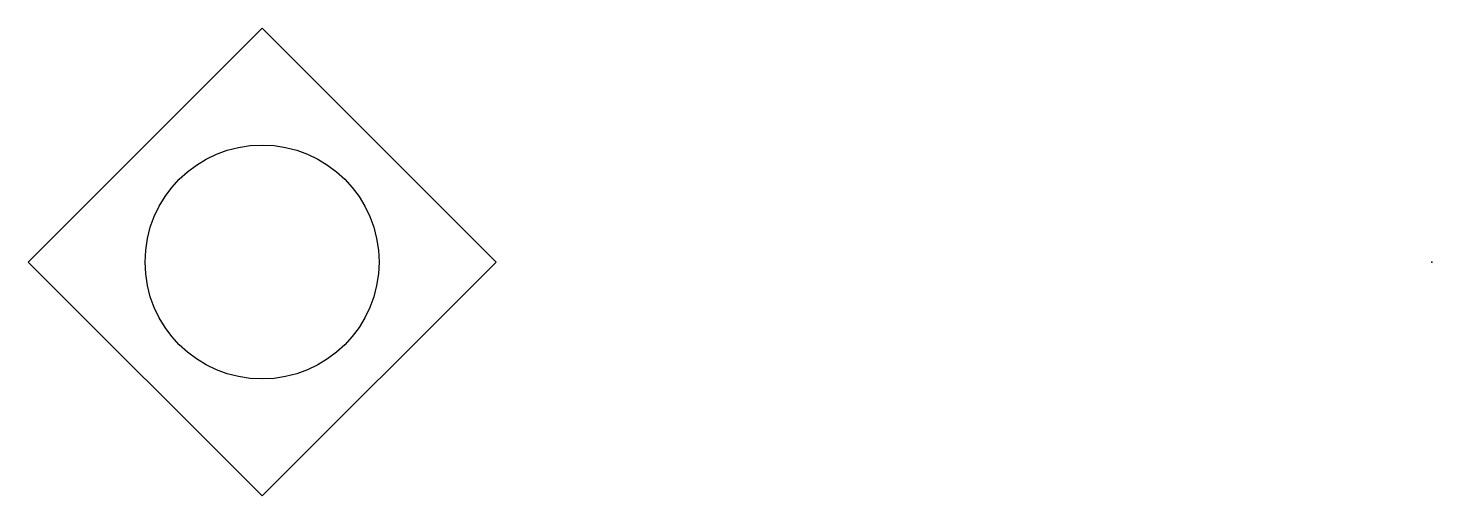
# Model space of a CAD drawing. Header units: millimetres. Extents: x 90 to 150, y 40 to 60.
import ezdxf

# ---------------------------------------------------------------- set-up
doc = ezdxf.new("R2010")
doc.units = ezdxf.units.MM
doc.layers.add('GUIDE', color=8, linetype='CONTINUOUS')
doc.layers.add('SYMBOL', color=1, linetype='CONTINUOUS')

msp = doc.modelspace()

# ---------------------------------------------------------------- linework, layer by layer
at = {"layer": 'GUIDE'}
msp.add_point((150, 50), dxfattribs=at)
at = {"layer": 'SYMBOL'}
msp.add_lwpolyline([(90, 50), (100, 60), (110, 50), (100, 40)], close=True, dxfattribs=at)
msp.add_circle((100, 50), 5, dxfattribs=at)

doc.saveas('drawing.dxf')
